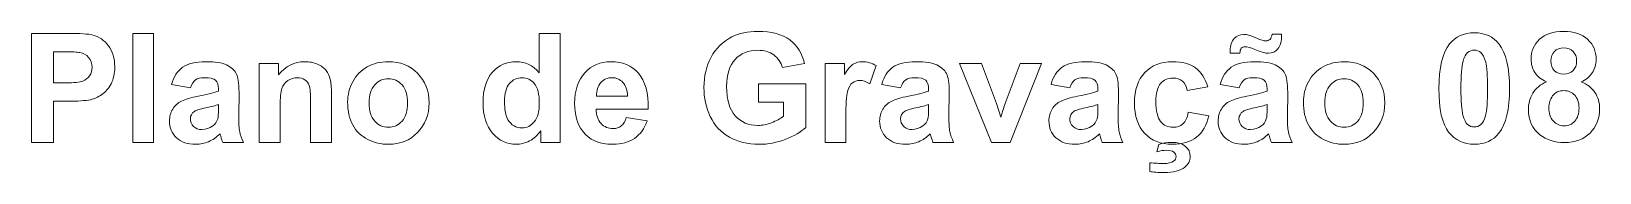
# Model space of a CAD drawing. Header units: millimetres. Extents: x -118 to 121, y -11 to 11.
import ezdxf

# ---------------------------------------------------------------- set-up
doc = ezdxf.new("R2010")
doc.units = ezdxf.units.MM
doc.header["$MEASUREMENT"] = 0
doc.layers.add('Camada 1', color=7, linetype='Continuous')

msp = doc.modelspace()

# ---------------------------------------------------------------- linework, layer by layer
at = {"layer": 'Camada 1', "color": 240, "lineweight": 9}
for points, knots in [([(-117.5297, -6.1322), (-117.5297, -6.1322), (-117.5297, 10.4363), (-117.5297, 10.4363), (-117.5297, 10.4363), (-112.165, 10.4363), (-112.165, 10.4363), (-110.1325, 10.4363), (-108.8096, 10.3553), (-108.1925, 10.1894), (-107.2438, 9.9387), (-106.4493, 9.3988), (-105.8091, 8.5657), (-105.1689, 7.7327), (-104.8488, 6.6567), (-104.8488, 5.3377), (-104.8488, 4.3195), (-105.0339, 3.4672), (-105.4003, 2.773), (-105.7705, 2.0787), (-106.2372, 1.535), (-106.8041, 1.1377), (-107.3711, 0.7443), (-107.9496, 0.4821), (-108.5358, 0.3548), (-109.3341, 0.1967), (-110.4873, 0.1157), (-111.9991, 0.1157), (-111.9991, 0.1157), (-114.1743, 0.1157), (-114.1743, 0.1157), (-114.1743, 0.1157), (-114.1743, -6.1322), (-114.1743, -6.1322), (-114.1743, -6.1322), (-117.5297, -6.1322), (-117.5297, -6.1322)], [0, 0, 0, 0, 0.08333333, 0.08333333, 0.08333333, 0.16666667, 0.16666667, 0.16666667, 0.25, 0.25, 0.25, 0.33333333, 0.33333333, 0.33333333, 0.41666667, 0.41666667, 0.41666667, 0.5, 0.5, 0.5, 0.58333333, 0.58333333, 0.58333333, 0.66666667, 0.66666667, 0.66666667, 0.75, 0.75, 0.75, 0.83333333, 0.83333333, 0.83333333, 0.91666667, 0.91666667, 0.91666667, 1, 1, 1, 1]), ([(-102.1182, -6.1322), (-102.1182, -6.1322), (-102.1182, 10.4363), (-102.1182, 10.4363), (-102.1182, 10.4363), (-98.948, 10.4363), (-98.948, 10.4363), (-98.948, 10.4363), (-98.948, -6.1322), (-98.948, -6.1322), (-98.948, -6.1322), (-102.1182, -6.1322), (-102.1182, -6.1322)], [0, 0, 0, 0, 0.25, 0.25, 0.25, 0.5, 0.5, 0.5, 0.75, 0.75, 0.75, 1, 1, 1, 1]), ([(-37.1055, -6.1322), (-37.1055, -6.1322), (-40.0443, -6.1322), (-40.0443, -6.1322), (-40.0443, -6.1322), (-40.0443, -4.3697), (-40.0443, -4.3697), (-40.5341, -5.0562), (-41.1165, -5.5691), (-41.7837, -5.9162), (-42.4509, -6.2595), (-43.1259, -6.433), (-43.8046, -6.433), (-45.1892, -6.433), (-46.3732, -5.8777), (-47.3605, -4.7631), (-48.344, -3.6485), (-48.8376, -2.0981), (-48.8376, -0.1042), (-48.8376, 1.9322), (-48.3594, 3.4826), (-47.3991, 4.5432), (-46.4388, 5.6038), (-45.2278, 6.1322), (-43.7622, 6.1322), (-42.4201, 6.1322), (-41.2553, 5.5729), (-40.2757, 4.4583), (-40.2757, 4.4583), (-40.2757, 10.4363), (-40.2757, 10.4363), (-40.2757, 10.4363), (-37.1055, 10.4363), (-37.1055, 10.4363), (-37.1055, 10.4363), (-37.1055, -6.1322), (-37.1055, -6.1322)], [0, 0, 0, 0, 0.08333333, 0.08333333, 0.08333333, 0.16666667, 0.16666667, 0.16666667, 0.25, 0.25, 0.25, 0.33333333, 0.33333333, 0.33333333, 0.41666667, 0.41666667, 0.41666667, 0.5, 0.5, 0.5, 0.58333333, 0.58333333, 0.58333333, 0.66666667, 0.66666667, 0.66666667, 0.75, 0.75, 0.75, 0.83333333, 0.83333333, 0.83333333, 0.91666667, 0.91666667, 0.91666667, 1, 1, 1, 1]), ([(-6.9575, -0.0463), (-6.9575, -0.0463), (-6.9575, 2.7537), (-6.9575, 2.7537), (-6.9575, 2.7537), (0.2391, 2.7537), (0.2391, 2.7537), (0.2391, 2.7537), (0.2391, -3.8567), (0.2391, -3.8567), (-0.459, -4.5394), (-1.4733, -5.1372), (-2.8039, -5.6578), (-4.1306, -6.1746), (-5.4766, -6.433), (-6.8418, -6.433), (-8.5735, -6.433), (-10.0815, -6.0705), (-11.3696, -5.3416), (-12.6539, -4.6127), (-13.6219, -3.5675), (-14.2699, -2.2138), (-14.9178, -0.8601), (-15.2418, 0.6171), (-15.2418, 2.2099), (-15.2418, 3.9377), (-14.8792, 5.4727), (-14.158, 6.8187), (-13.433, 8.1608), (-12.3762, 9.1944), (-10.984, 9.9117), (-9.9195, 10.4633), (-8.6005, 10.7371), (-7.0192, 10.7371), (-4.9636, 10.7371), (-3.3554, 10.3051), (-2.1984, 9.4412), (-1.0452, 8.5735), (-0.3008, 7.3817), (0.0308, 5.8545), (0.0308, 5.8545), (-3.3014, 5.2297), (-3.3014, 5.2297), (-3.5328, 6.0435), (-3.9724, 6.6875), (-4.6165, 7.1619), (-5.2567, 7.6324), (-6.0589, 7.8677), (-7.0231, 7.8677), (-8.4809, 7.8677), (-9.6418, 7.4049), (-10.5019, 6.4754), (-11.3619, 5.5459), (-11.7939, 4.1691), (-11.7939, 2.3449), (-11.7939, 0.3741), (-11.3581, -1.103), (-10.4864, -2.0865), (-9.611, -3.07), (-8.4694, -3.5636), (-7.054, -3.5636), (-6.3559, -3.5636), (-5.654, -3.4248), (-4.952, -3.151), (-4.2463, -2.8771), (-3.6446, -2.5416), (-3.1394, -2.1482), (-3.1394, -2.1482), (-3.1394, -0.0463), (-3.1394, -0.0463), (-3.1394, -0.0463), (-6.9575, -0.0463), (-6.9575, -0.0463)], [0, 0, 0, 0, 0.04166667, 0.04166667, 0.04166667, 0.08333333, 0.08333333, 0.08333333, 0.125, 0.125, 0.125, 0.16666667, 0.16666667, 0.16666667, 0.20833333, 0.20833333, 0.20833333, 0.25, 0.25, 0.25, 0.29166667, 0.29166667, 0.29166667, 0.33333333, 0.33333333, 0.33333333, 0.375, 0.375, 0.375, 0.41666667, 0.41666667, 0.41666667, 0.45833333, 0.45833333, 0.45833333, 0.5, 0.5, 0.5, 0.54166667, 0.54166667, 0.54166667, 0.58333333, 0.58333333, 0.58333333, 0.625, 0.625, 0.625, 0.66666667, 0.66666667, 0.66666667, 0.70833333, 0.70833333, 0.70833333, 0.75, 0.75, 0.75, 0.79166667, 0.79166667, 0.79166667, 0.83333333, 0.83333333, 0.83333333, 0.875, 0.875, 0.875, 0.91666667, 0.91666667, 0.91666667, 0.95833333, 0.95833333, 0.95833333, 1, 1, 1, 1]), ([(66.2739, 7.4049), (66.2739, 7.4049), (64.8161, 7.4049), (64.8161, 7.4049), (64.8084, 7.5784), (64.8045, 7.7134), (64.8045, 7.8098), (64.8045, 8.6005), (64.9973, 9.2098), (65.383, 9.6341), (65.7648, 10.0622), (66.2623, 10.2743), (66.864, 10.2743), (67.1301, 10.2743), (67.3731, 10.2473), (67.6006, 10.1894), (67.8282, 10.1316), (68.2408, 9.9696), (68.8386, 9.7035), (69.4403, 9.4374), (69.9069, 9.3024), (70.2502, 9.3024), (70.4893, 9.3024), (70.6899, 9.3795), (70.8518, 9.5299), (71.0177, 9.6842), (71.1179, 9.9387), (71.1642, 10.2974), (71.1642, 10.2974), (72.6221, 10.2974), (72.6221, 10.2974), (72.6144, 9.2677), (72.4254, 8.5349), (72.0551, 8.0914), (71.681, 7.6478), (71.2028, 7.428), (70.6166, 7.428), (70.3582, 7.428), (70.1075, 7.455), (69.8607, 7.509), (69.6871, 7.5553), (69.2552, 7.7173), (68.5648, 7.9911), (67.8706, 8.2649), (67.3692, 8.3999), (67.053, 8.3999), (66.81, 8.3999), (66.6249, 8.3266), (66.4899, 8.1762), (66.351, 8.0297), (66.2816, 7.7713), (66.2739, 7.4049)], [0, 0, 0, 0, 0.05882353, 0.05882353, 0.05882353, 0.11764706, 0.11764706, 0.11764706, 0.17647059, 0.17647059, 0.17647059, 0.23529412, 0.23529412, 0.23529412, 0.29411765, 0.29411765, 0.29411765, 0.35294118, 0.35294118, 0.35294118, 0.41176471, 0.41176471, 0.41176471, 0.47058824, 0.47058824, 0.47058824, 0.52941176, 0.52941176, 0.52941176, 0.58823529, 0.58823529, 0.58823529, 0.64705882, 0.64705882, 0.64705882, 0.70588235, 0.70588235, 0.70588235, 0.76470588, 0.76470588, 0.76470588, 0.82352941, 0.82352941, 0.82352941, 0.88235294, 0.88235294, 0.88235294, 0.94117647, 0.94117647, 0.94117647, 1, 1, 1, 1]), ([(101.9177, 10.5288), (103.5221, 10.5288), (104.7755, 9.9542), (105.6819, 8.8049), (106.7579, 7.4473), (107.2978, 5.1911), (107.2978, 2.044), (107.2978, -1.0992), (106.754, -3.3592), (105.6703, -4.7322), (104.7717, -5.8661), (103.5221, -6.433), (101.9177, -6.433), (100.3056, -6.433), (99.0059, -5.8121), (98.0186, -4.5702), (97.0313, -3.3284), (96.5376, -1.1108), (96.5376, 2.0749), (96.5376, 5.2027), (97.0814, 7.455), (98.1651, 8.828), (99.0637, 9.9619), (100.3133, 10.5288), (101.9177, 10.5288)], [0, 0, 0, 0, 0.125, 0.125, 0.125, 0.25, 0.25, 0.25, 0.375, 0.375, 0.375, 0.5, 0.5, 0.5, 0.625, 0.625, 0.625, 0.75, 0.75, 0.75, 0.875, 0.875, 0.875, 1, 1, 1, 1]), ([(112.8999, 3.0686), (112.0852, 3.4144), (111.4896, 3.8871), (111.1207, 4.4942), (110.748, 5.0975), (110.5635, 5.7623), (110.5635, 6.4809), (110.5635, 7.7144), (110.9939, 8.7327), (111.8508, 9.5359), (112.7077, 10.339), (113.9297, 10.7425), (115.5091, 10.7425), (117.0769, 10.7425), (118.2912, 10.339), (119.1558, 9.5359), (120.0204, 8.7327), (120.4546, 7.7144), (120.4546, 6.4809), (120.4546, 5.7162), (120.2548, 5.0361), (119.8552, 4.4366), (119.4594, 3.841), (118.8983, 3.3837), (118.1759, 3.0686), (119.0943, 2.6997), (119.7898, 2.1617), (120.2702, 1.4547), (120.7467, 0.7438), (120.9849, -0.0709), (120.9849, -0.997), (120.9849, -2.5264), (120.5007, -3.7676), (119.5285, -4.7244), (118.5602, -5.6812), (117.269, -6.1577), (115.6551, -6.1577), (114.1564, -6.1577), (112.9114, -5.7619), (111.9123, -4.9703), (110.7364, -4.0404), (110.1485, -2.7569), (110.1485, -1.1315), (110.1485, -0.2361), (110.3714, 0.5862), (110.8133, 1.3355), (111.2552, 2.0849), (111.9507, 2.6613), (112.8999, 3.0686)], [0, 0, 0, 0, 0.0625, 0.0625, 0.0625, 0.125, 0.125, 0.125, 0.1875, 0.1875, 0.1875, 0.25, 0.25, 0.25, 0.3125, 0.3125, 0.3125, 0.375, 0.375, 0.375, 0.4375, 0.4375, 0.4375, 0.5, 0.5, 0.5, 0.5625, 0.5625, 0.5625, 0.625, 0.625, 0.625, 0.6875, 0.6875, 0.6875, 0.75, 0.75, 0.75, 0.8125, 0.8125, 0.8125, 0.875, 0.875, 0.875, 0.9375, 0.9375, 0.9375, 1, 1, 1, 1]), ([(-114.1743, 7.6363), (-114.1743, 7.6363), (-114.1743, 2.9157), (-114.1743, 2.9157), (-114.1743, 2.9157), (-112.3501, 2.9157), (-112.3501, 2.9157), (-111.0349, 2.9157), (-110.1595, 3.0044), (-109.716, 3.1779), (-109.2724, 3.3515), (-108.9253, 3.6214), (-108.6746, 3.9955), (-108.424, 4.3658), (-108.2967, 4.7939), (-108.2967, 5.2875), (-108.2967, 5.893), (-108.4741, 6.3906), (-108.825, 6.7839), (-109.1799, 7.1773), (-109.6234, 7.4242), (-110.1672, 7.5244), (-110.5644, 7.5977), (-111.3628, 7.6363), (-112.5661, 7.6363), (-112.5661, 7.6363), (-114.1743, 7.6363), (-114.1743, 7.6363)], [0, 0, 0, 0, 0.11111111, 0.11111111, 0.11111111, 0.22222222, 0.22222222, 0.22222222, 0.33333333, 0.33333333, 0.33333333, 0.44444444, 0.44444444, 0.44444444, 0.55555556, 0.55555556, 0.55555556, 0.66666667, 0.66666667, 0.66666667, 0.77777778, 0.77777778, 0.77777778, 0.88888889, 0.88888889, 0.88888889, 1, 1, 1, 1]), ([(101.9177, 7.8908), (101.5398, 7.8908), (101.2004, 7.7674), (100.9073, 7.5206), (100.6103, 7.2776), (100.3789, 6.8379), (100.2169, 6.2016), (100.0009, 5.3801), (99.8929, 3.9917), (99.8929, 2.044), (99.8929, 0.0925), (99.9894, -1.2457), (100.1822, -1.9747), (100.375, -2.7036), (100.618, -3.1895), (100.9111, -3.4325), (101.2042, -3.6755), (101.5398, -3.795), (101.9177, -3.795), (102.2957, -3.795), (102.6351, -3.6716), (102.932, -3.4248), (103.2251, -3.1818), (103.4565, -2.7421), (103.6185, -2.1058), (103.8345, -1.292), (103.9425, 0.0925), (103.9425, 2.044), (103.9425, 3.9917), (103.8461, 5.33), (103.6532, 6.0589), (103.4604, 6.7878), (103.2174, 7.2776), (102.9243, 7.5206), (102.6312, 7.7674), (102.2957, 7.8908), (101.9177, 7.8908)], [0, 0, 0, 0, 0.08333333, 0.08333333, 0.08333333, 0.16666667, 0.16666667, 0.16666667, 0.25, 0.25, 0.25, 0.33333333, 0.33333333, 0.33333333, 0.41666667, 0.41666667, 0.41666667, 0.5, 0.5, 0.5, 0.58333333, 0.58333333, 0.58333333, 0.66666667, 0.66666667, 0.66666667, 0.75, 0.75, 0.75, 0.83333333, 0.83333333, 0.83333333, 0.91666667, 0.91666667, 0.91666667, 1, 1, 1, 1]), ([(113.5608, 6.2503), (113.5608, 5.6201), (113.7376, 5.1244), (114.0911, 4.7709), (114.4485, 4.4174), (114.9211, 4.2406), (115.5091, 4.2406), (116.1085, 4.2406), (116.585, 4.4212), (116.9424, 4.7786), (117.2998, 5.136), (117.4804, 5.6317), (117.4804, 6.2619), (117.4804, 6.8575), (117.3036, 7.334), (116.9501, 7.6914), (116.5927, 8.0487), (116.1239, 8.2293), (115.5437, 8.2293), (114.9365, 8.2293), (114.4562, 8.0487), (114.0988, 7.6875), (113.7414, 7.3263), (113.5608, 6.846), (113.5608, 6.2503)], [0, 0, 0, 0, 0.125, 0.125, 0.125, 0.25, 0.25, 0.25, 0.375, 0.375, 0.375, 0.5, 0.5, 0.5, 0.625, 0.625, 0.625, 0.75, 0.75, 0.75, 0.875, 0.875, 0.875, 1, 1, 1, 1]), ([(-93.3288, 2.1752), (-93.3288, 2.1752), (-96.1982, 2.6843), (-96.1982, 2.6843), (-95.8742, 3.8567), (-95.315, 4.7245), (-94.5244, 5.2875), (-93.7337, 5.8506), (-92.5574, 6.1322), (-90.9993, 6.1322), (-89.5839, 6.1322), (-88.5272, 5.9663), (-87.833, 5.6308), (-87.1426, 5.2953), (-86.6528, 4.871), (-86.3713, 4.3542), (-86.0897, 3.8374), (-85.947, 2.8925), (-85.947, 1.5118), (-85.947, 1.5118), (-85.9933, -2.1906), (-85.9933, -2.1906), (-85.9933, -3.2435), (-85.9432, -4.0226), (-85.8429, -4.5239), (-85.7426, -5.0253), (-85.5536, -5.5614), (-85.276, -6.1322), (-85.276, -6.1322), (-88.423, -6.1322), (-88.423, -6.1322), (-88.504, -5.9239), (-88.6082, -5.6154), (-88.7277, -5.2066), (-88.7779, -5.0176), (-88.8164, -4.8942), (-88.8396, -4.8363), (-89.3795, -5.3686), (-89.958, -5.7658), (-90.5751, -6.0319), (-91.1922, -6.298), (-91.8478, -6.433), (-92.5459, -6.433), (-93.7762, -6.433), (-94.7481, -6.0975), (-95.4577, -5.4264), (-96.1673, -4.7592), (-96.5221, -3.9107), (-96.5221, -2.8848), (-96.5221, -2.2099), (-96.3602, -1.6044), (-96.0362, -1.0722), (-95.7122, -0.5438), (-95.261, -0.135), (-94.6748, 0.1465), (-94.0924, 0.4281), (-93.2517, 0.6749), (-92.1525, 0.887), (-90.6715, 1.1647), (-89.6418, 1.427), (-89.071, 1.6661), (-89.071, 1.6661), (-89.071, 1.9862), (-89.071, 1.9862), (-89.071, 2.6033), (-89.2214, 3.0429), (-89.5222, 3.309), (-89.8269, 3.5713), (-90.3977, 3.7024), (-91.2346, 3.7024), (-91.8015, 3.7024), (-92.2412, 3.5906), (-92.5574, 3.363), (-92.8776, 3.1393), (-93.1321, 2.7421), (-93.3288, 2.1752)], [0, 0, 0, 0, 0.04, 0.04, 0.04, 0.08, 0.08, 0.08, 0.12, 0.12, 0.12, 0.16, 0.16, 0.16, 0.2, 0.2, 0.2, 0.24, 0.24, 0.24, 0.28, 0.28, 0.28, 0.32, 0.32, 0.32, 0.36, 0.36, 0.36, 0.4, 0.4, 0.4, 0.44, 0.44, 0.44, 0.48, 0.48, 0.48, 0.52, 0.52, 0.52, 0.56, 0.56, 0.56, 0.6, 0.6, 0.6, 0.64, 0.64, 0.64, 0.68, 0.68, 0.68, 0.72, 0.72, 0.72, 0.76, 0.76, 0.76, 0.8, 0.8, 0.8, 0.84, 0.84, 0.84, 0.88, 0.88, 0.88, 0.92, 0.92, 0.92, 0.96, 0.96, 0.96, 1, 1, 1, 1]), ([(-71.897, -6.1322), (-71.897, -6.1322), (-75.0672, -6.1322), (-75.0672, -6.1322), (-75.0672, -6.1322), (-75.0672, -0.0116), (-75.0672, -0.0116), (-75.0672, 1.2843), (-75.1366, 2.1212), (-75.2716, 2.4991), (-75.4104, 2.8809), (-75.6303, 3.1741), (-75.9388, 3.3862), (-76.2474, 3.5983), (-76.6176, 3.7024), (-77.0496, 3.7024), (-77.6049, 3.7024), (-78.1024, 3.552), (-78.5421, 3.2512), (-78.9856, 2.9504), (-79.2864, 2.5493), (-79.4484, 2.0556), (-79.6143, 1.5581), (-79.6953, 0.6402), (-79.6953, -0.7019), (-79.6953, -0.7019), (-79.6953, -6.1322), (-79.6953, -6.1322), (-79.6953, -6.1322), (-82.8655, -6.1322), (-82.8655, -6.1322), (-82.8655, -6.1322), (-82.8655, 5.8776), (-82.8655, 5.8776), (-82.8655, 5.8776), (-79.9267, 5.8776), (-79.9267, 5.8776), (-79.9267, 5.8776), (-79.9267, 4.1151), (-79.9267, 4.1151), (-78.8738, 5.4611), (-77.5509, 6.1322), (-75.9504, 6.1322), (-75.2485, 6.1322), (-74.6044, 6.0049), (-74.022, 5.7542), (-73.4358, 5.4997), (-72.9961, 5.1795), (-72.6992, 4.79), (-72.3984, 4.3966), (-72.1901, 3.9531), (-72.0744, 3.4556), (-71.9548, 2.9581), (-71.897, 2.2484), (-71.897, 1.3228), (-71.897, 1.3228), (-71.897, -6.1322), (-71.897, -6.1322)], [0, 0, 0, 0, 0.05263158, 0.05263158, 0.05263158, 0.10526316, 0.10526316, 0.10526316, 0.15789474, 0.15789474, 0.15789474, 0.21052632, 0.21052632, 0.21052632, 0.26315789, 0.26315789, 0.26315789, 0.31578947, 0.31578947, 0.31578947, 0.36842105, 0.36842105, 0.36842105, 0.42105263, 0.42105263, 0.42105263, 0.47368421, 0.47368421, 0.47368421, 0.52631579, 0.52631579, 0.52631579, 0.57894737, 0.57894737, 0.57894737, 0.63157895, 0.63157895, 0.63157895, 0.68421053, 0.68421053, 0.68421053, 0.73684211, 0.73684211, 0.73684211, 0.78947368, 0.78947368, 0.78947368, 0.84210526, 0.84210526, 0.84210526, 0.89473684, 0.89473684, 0.89473684, 0.94736842, 0.94736842, 0.94736842, 1, 1, 1, 1]), ([(-69.4248, 0.0193), (-69.4248, 1.076), (-69.1664, 2.098), (-68.6457, 3.0854), (-68.1251, 4.0765), (-67.3884, 4.8286), (-66.4358, 5.3492), (-65.4832, 5.8699), (-64.4226, 6.1322), (-63.2463, 6.1322), (-61.4298, 6.1322), (-59.945, 5.5421), (-58.7841, 4.3619), (-57.6232, 3.1779), (-57.0447, 1.6892), (-57.0447, -0.1157), (-57.0447, -1.9361), (-57.6309, -3.4441), (-58.7995, -4.6397), (-59.972, -5.8352), (-61.4452, -6.433), (-63.2232, -6.433), (-64.3224, -6.433), (-65.3714, -6.1823), (-66.3703, -5.6848), (-67.3653, -5.1873), (-68.1251, -4.4584), (-68.6457, -3.4942), (-69.1664, -2.5339), (-69.4248, -1.3614), (-69.4248, 0.0193)], [0, 0, 0, 0, 0.1, 0.1, 0.1, 0.2, 0.2, 0.2, 0.3, 0.3, 0.3, 0.4, 0.4, 0.4, 0.5, 0.5, 0.5, 0.6, 0.6, 0.6, 0.7, 0.7, 0.7, 0.8, 0.8, 0.8, 0.9, 0.9, 0.9, 1, 1, 1, 1]), ([(-27.0433, -2.3372), (-27.0433, -2.3372), (-23.8731, -2.8694), (-23.8731, -2.8694), (-24.278, -4.0303), (-24.9221, -4.9135), (-25.7976, -5.5228), (-26.6769, -6.1283), (-27.7761, -6.433), (-29.0912, -6.433), (-31.1777, -6.433), (-32.7243, -5.7504), (-33.7231, -4.3851), (-34.5138, -3.2898), (-34.911, -1.9091), (-34.911, -0.2391), (-34.911, 1.7509), (-34.3904, 3.3129), (-33.3529, 4.4391), (-32.3154, 5.5691), (-31.0003, 6.1322), (-29.4113, 6.1322), (-27.6295, 6.1322), (-26.2218, 5.5421), (-25.1882, 4.3619), (-24.1585, 3.1818), (-23.6648, 1.373), (-23.7111, -1.0645), (-23.7111, -1.0645), (-31.6482, -1.0645), (-31.6482, -1.0645), (-31.6251, -2.0055), (-31.3705, -2.7383), (-30.8807, -3.2628), (-30.3948, -3.7873), (-29.7854, -4.0496), (-29.0604, -4.0496), (-28.5629, -4.0496), (-28.1463, -3.9146), (-27.8108, -3.6446), (-27.4714, -3.3746), (-27.2169, -2.9388), (-27.0433, -2.3372)], [0, 0, 0, 0, 0.07142857, 0.07142857, 0.07142857, 0.14285714, 0.14285714, 0.14285714, 0.21428571, 0.21428571, 0.21428571, 0.28571429, 0.28571429, 0.28571429, 0.35714286, 0.35714286, 0.35714286, 0.42857143, 0.42857143, 0.42857143, 0.5, 0.5, 0.5, 0.57142857, 0.57142857, 0.57142857, 0.64285714, 0.64285714, 0.64285714, 0.71428571, 0.71428571, 0.71428571, 0.78571429, 0.78571429, 0.78571429, 0.85714286, 0.85714286, 0.85714286, 0.92857143, 0.92857143, 0.92857143, 1, 1, 1, 1]), ([(6.3443, -6.1322), (6.3443, -6.1322), (3.1741, -6.1322), (3.1741, -6.1322), (3.1741, -6.1322), (3.1741, 5.8776), (3.1741, 5.8776), (3.1741, 5.8776), (6.1129, 5.8776), (6.1129, 5.8776), (6.1129, 5.8776), (6.1129, 4.1729), (6.1129, 4.1729), (6.6181, 4.979), (7.0732, 5.5074), (7.4782, 5.7581), (7.8831, 6.0087), (8.3421, 6.1322), (8.855, 6.1322), (9.5801, 6.1322), (10.2781, 5.9316), (10.9492, 5.5344), (10.9492, 5.5344), (9.9657, 2.7652), (9.9657, 2.7652), (9.4297, 3.1123), (8.9321, 3.2859), (8.4732, 3.2859), (8.0258, 3.2859), (7.6479, 3.1625), (7.3393, 2.9195), (7.0308, 2.6727), (6.7878, 2.233), (6.6104, 1.5928), (6.433, 0.9526), (6.3443, -0.3895), (6.3443, -2.4298), (6.3443, -2.4298), (6.3443, -6.1322), (6.3443, -6.1322)], [0, 0, 0, 0, 0.07692308, 0.07692308, 0.07692308, 0.15384615, 0.15384615, 0.15384615, 0.23076923, 0.23076923, 0.23076923, 0.30769231, 0.30769231, 0.30769231, 0.38461538, 0.38461538, 0.38461538, 0.46153846, 0.46153846, 0.46153846, 0.53846154, 0.53846154, 0.53846154, 0.61538462, 0.61538462, 0.61538462, 0.69230769, 0.69230769, 0.69230769, 0.76923077, 0.76923077, 0.76923077, 0.84615385, 0.84615385, 0.84615385, 0.92307692, 0.92307692, 0.92307692, 1, 1, 1, 1]), ([(14.6786, 2.1752), (14.6786, 2.1752), (11.8092, 2.6843), (11.8092, 2.6843), (12.1332, 3.8567), (12.6924, 4.7245), (13.483, 5.2875), (14.2737, 5.8506), (15.45, 6.1322), (17.0081, 6.1322), (18.4235, 6.1322), (19.4802, 5.9663), (20.1744, 5.6308), (20.8648, 5.2953), (21.3546, 4.871), (21.6361, 4.3542), (21.9177, 3.8374), (22.0604, 2.8925), (22.0604, 1.5118), (22.0604, 1.5118), (22.0141, -2.1906), (22.0141, -2.1906), (22.0141, -3.2435), (22.0642, -4.0226), (22.1645, -4.5239), (22.2648, -5.0253), (22.4538, -5.5614), (22.7314, -6.1322), (22.7314, -6.1322), (19.5844, -6.1322), (19.5844, -6.1322), (19.5034, -5.9239), (19.3992, -5.6154), (19.2797, -5.2066), (19.2295, -5.0176), (19.191, -4.8942), (19.1678, -4.8363), (18.6279, -5.3686), (18.0494, -5.7658), (17.4323, -6.0319), (16.8152, -6.298), (16.1596, -6.433), (15.4615, -6.433), (14.2312, -6.433), (13.2593, -6.0975), (12.5497, -5.4264), (11.8401, -4.7592), (11.4853, -3.9107), (11.4853, -2.8848), (11.4853, -2.2099), (11.6472, -1.6044), (11.9712, -1.0722), (12.2952, -0.5438), (12.7464, -0.135), (13.3326, 0.1465), (13.915, 0.4281), (14.7557, 0.6749), (15.8549, 0.887), (17.3359, 1.1647), (18.3656, 1.427), (18.9364, 1.6661), (18.9364, 1.6661), (18.9364, 1.9862), (18.9364, 1.9862), (18.9364, 2.6033), (18.786, 3.0429), (18.4852, 3.309), (18.1805, 3.5713), (17.6097, 3.7024), (16.7728, 3.7024), (16.2059, 3.7024), (15.7662, 3.5906), (15.45, 3.363), (15.1298, 3.1393), (14.8753, 2.7421), (14.6786, 2.1752)], [0, 0, 0, 0, 0.04, 0.04, 0.04, 0.08, 0.08, 0.08, 0.12, 0.12, 0.12, 0.16, 0.16, 0.16, 0.2, 0.2, 0.2, 0.24, 0.24, 0.24, 0.28, 0.28, 0.28, 0.32, 0.32, 0.32, 0.36, 0.36, 0.36, 0.4, 0.4, 0.4, 0.44, 0.44, 0.44, 0.48, 0.48, 0.48, 0.52, 0.52, 0.52, 0.56, 0.56, 0.56, 0.6, 0.6, 0.6, 0.64, 0.64, 0.64, 0.68, 0.68, 0.68, 0.72, 0.72, 0.72, 0.76, 0.76, 0.76, 0.8, 0.8, 0.8, 0.84, 0.84, 0.84, 0.88, 0.88, 0.88, 0.92, 0.92, 0.92, 0.96, 0.96, 0.96, 1, 1, 1, 1]), ([(28.4896, -6.1322), (28.4896, -6.1322), (23.6494, 5.8776), (23.6494, 5.8776), (23.6494, 5.8776), (26.9816, 5.8776), (26.9816, 5.8776), (26.9816, 5.8776), (29.2416, -0.2507), (29.2416, -0.2507), (29.2416, -0.2507), (29.8973, -2.2986), (29.8973, -2.2986), (30.0708, -1.778), (30.1826, -1.4347), (30.2251, -1.2689), (30.3331, -0.9295), (30.4449, -0.5901), (30.5683, -0.2507), (30.5683, -0.2507), (32.8592, 5.8776), (32.8592, 5.8776), (32.8592, 5.8776), (36.122, 5.8776), (36.122, 5.8776), (36.122, 5.8776), (31.3512, -6.1322), (31.3512, -6.1322), (31.3512, -6.1322), (28.4896, -6.1322), (28.4896, -6.1322)], [0, 0, 0, 0, 0.1, 0.1, 0.1, 0.2, 0.2, 0.2, 0.3, 0.3, 0.3, 0.4, 0.4, 0.4, 0.5, 0.5, 0.5, 0.6, 0.6, 0.6, 0.7, 0.7, 0.7, 0.8, 0.8, 0.8, 0.9, 0.9, 0.9, 1, 1, 1, 1]), ([(40.4184, 2.1752), (40.4184, 2.1752), (37.549, 2.6843), (37.549, 2.6843), (37.873, 3.8567), (38.4322, 4.7245), (39.2228, 5.2875), (40.0135, 5.8506), (41.1898, 6.1322), (42.7479, 6.1322), (44.1633, 6.1322), (45.22, 5.9663), (45.9142, 5.6308), (46.6046, 5.2953), (47.0944, 4.871), (47.3759, 4.3542), (47.6575, 3.8374), (47.8002, 2.8925), (47.8002, 1.5118), (47.8002, 1.5118), (47.7539, -2.1906), (47.7539, -2.1906), (47.7539, -3.2435), (47.804, -4.0226), (47.9043, -4.5239), (48.0046, -5.0253), (48.1936, -5.5614), (48.4712, -6.1322), (48.4712, -6.1322), (45.3242, -6.1322), (45.3242, -6.1322), (45.2432, -5.9239), (45.139, -5.6154), (45.0195, -5.2066), (44.9693, -5.0176), (44.9308, -4.8942), (44.9076, -4.8363), (44.3677, -5.3686), (43.7892, -5.7658), (43.1721, -6.0319), (42.555, -6.298), (41.8994, -6.433), (41.2013, -6.433), (39.971, -6.433), (38.9991, -6.0975), (38.2895, -5.4264), (37.5799, -4.7592), (37.2251, -3.9107), (37.2251, -2.8848), (37.2251, -2.2099), (37.387, -1.6044), (37.711, -1.0722), (38.035, -0.5438), (38.4862, -0.135), (39.0724, 0.1465), (39.6548, 0.4281), (40.4955, 0.6749), (41.5947, 0.887), (43.0757, 1.1647), (44.1054, 1.427), (44.6762, 1.6661), (44.6762, 1.6661), (44.6762, 1.9862), (44.6762, 1.9862), (44.6762, 2.6033), (44.5258, 3.0429), (44.225, 3.309), (43.9203, 3.5713), (43.3495, 3.7024), (42.5126, 3.7024), (41.9457, 3.7024), (41.506, 3.5906), (41.1898, 3.363), (40.8696, 3.1393), (40.6151, 2.7421), (40.4184, 2.1752)], [0, 0, 0, 0, 0.04, 0.04, 0.04, 0.08, 0.08, 0.08, 0.12, 0.12, 0.12, 0.16, 0.16, 0.16, 0.2, 0.2, 0.2, 0.24, 0.24, 0.24, 0.28, 0.28, 0.28, 0.32, 0.32, 0.32, 0.36, 0.36, 0.36, 0.4, 0.4, 0.4, 0.44, 0.44, 0.44, 0.48, 0.48, 0.48, 0.52, 0.52, 0.52, 0.56, 0.56, 0.56, 0.6, 0.6, 0.6, 0.64, 0.64, 0.64, 0.68, 0.68, 0.68, 0.72, 0.72, 0.72, 0.76, 0.76, 0.76, 0.8, 0.8, 0.8, 0.84, 0.84, 0.84, 0.88, 0.88, 0.88, 0.92, 0.92, 0.92, 0.96, 0.96, 0.96, 1, 1, 1, 1]), ([(61.3874, 2.314), (61.3874, 2.314), (58.2635, 1.7586), (58.2635, 1.7586), (58.1593, 2.3796), (57.9202, 2.8462), (57.5461, 3.1625), (57.172, 3.4749), (56.6899, 3.633), (56.096, 3.633), (55.3054, 3.633), (54.6729, 3.3592), (54.2024, 2.8115), (53.7318, 2.2639), (53.4966, 1.3498), (53.4966, 0.0655), (53.4966, -1.3614), (53.7357, -2.368), (54.2139, -2.9581), (54.6922, -3.5482), (55.3324, -3.8413), (56.1346, -3.8413), (56.7362, -3.8413), (57.2299, -3.6678), (57.6117, -3.3245), (57.9974, -2.9813), (58.2673, -2.3912), (58.4255, -1.5504), (58.4255, -1.5504), (61.5494, -2.0826), (61.5494, -2.0826), (61.2254, -3.5173), (60.6045, -4.6011), (59.6866, -5.3339), (58.7687, -6.0666), (57.5384, -6.433), (55.9919, -6.433), (54.2409, -6.433), (52.8409, -5.8777), (51.7996, -4.7708), (50.7544, -3.66), (50.2338, -2.1251), (50.2338, -0.162), (50.2338, 1.8242), (50.7583, 3.3669), (51.8035, 4.4738), (52.8486, 5.5806), (54.2641, 6.1322), (56.0497, 6.1322), (57.5076, 6.1322), (58.6684, 5.8159), (59.5323, 5.1873), (60.3924, 4.5586), (61.0095, 3.6022), (61.3874, 2.314)], [0, 0, 0, 0, 0.05555556, 0.05555556, 0.05555556, 0.11111111, 0.11111111, 0.11111111, 0.16666667, 0.16666667, 0.16666667, 0.22222222, 0.22222222, 0.22222222, 0.27777778, 0.27777778, 0.27777778, 0.33333333, 0.33333333, 0.33333333, 0.38888889, 0.38888889, 0.38888889, 0.44444444, 0.44444444, 0.44444444, 0.5, 0.5, 0.5, 0.55555556, 0.55555556, 0.55555556, 0.61111111, 0.61111111, 0.61111111, 0.66666667, 0.66666667, 0.66666667, 0.72222222, 0.72222222, 0.72222222, 0.77777778, 0.77777778, 0.77777778, 0.83333333, 0.83333333, 0.83333333, 0.88888889, 0.88888889, 0.88888889, 0.94444444, 0.94444444, 0.94444444, 1, 1, 1, 1]), ([(66.1582, 2.1752), (66.1582, 2.1752), (63.2888, 2.6843), (63.2888, 2.6843), (63.6128, 3.8567), (64.172, 4.7245), (64.9626, 5.2875), (65.7533, 5.8506), (66.9296, 6.1322), (68.4877, 6.1322), (69.9031, 6.1322), (70.9598, 5.9663), (71.654, 5.6308), (72.3444, 5.2953), (72.8342, 4.871), (73.1157, 4.3542), (73.3973, 3.8374), (73.54, 2.8925), (73.54, 1.5118), (73.54, 1.5118), (73.4937, -2.1906), (73.4937, -2.1906), (73.4937, -3.2435), (73.5438, -4.0226), (73.6441, -4.5239), (73.7444, -5.0253), (73.9334, -5.5614), (74.211, -6.1322), (74.211, -6.1322), (71.064, -6.1322), (71.064, -6.1322), (70.983, -5.9239), (70.8788, -5.6154), (70.7593, -5.2066), (70.7091, -5.0176), (70.6706, -4.8942), (70.6474, -4.8363), (70.1075, -5.3686), (69.529, -5.7658), (68.9119, -6.0319), (68.2948, -6.298), (67.6392, -6.433), (66.9411, -6.433), (65.7108, -6.433), (64.7389, -6.0975), (64.0293, -5.4264), (63.3197, -4.7592), (62.9649, -3.9107), (62.9649, -2.8848), (62.9649, -2.2099), (63.1268, -1.6044), (63.4508, -1.0722), (63.7748, -0.5438), (64.226, -0.135), (64.8122, 0.1465), (65.3946, 0.4281), (66.2353, 0.6749), (67.3345, 0.887), (68.8155, 1.1647), (69.8452, 1.427), (70.416, 1.6661), (70.416, 1.6661), (70.416, 1.9862), (70.416, 1.9862), (70.416, 2.6033), (70.2656, 3.0429), (69.9648, 3.309), (69.6601, 3.5713), (69.0893, 3.7024), (68.2524, 3.7024), (67.6855, 3.7024), (67.2458, 3.5906), (66.9296, 3.363), (66.6094, 3.1393), (66.3549, 2.7421), (66.1582, 2.1752)], [0, 0, 0, 0, 0.04, 0.04, 0.04, 0.08, 0.08, 0.08, 0.12, 0.12, 0.12, 0.16, 0.16, 0.16, 0.2, 0.2, 0.2, 0.24, 0.24, 0.24, 0.28, 0.28, 0.28, 0.32, 0.32, 0.32, 0.36, 0.36, 0.36, 0.4, 0.4, 0.4, 0.44, 0.44, 0.44, 0.48, 0.48, 0.48, 0.52, 0.52, 0.52, 0.56, 0.56, 0.56, 0.6, 0.6, 0.6, 0.64, 0.64, 0.64, 0.68, 0.68, 0.68, 0.72, 0.72, 0.72, 0.76, 0.76, 0.76, 0.8, 0.8, 0.8, 0.84, 0.84, 0.84, 0.88, 0.88, 0.88, 0.92, 0.92, 0.92, 0.96, 0.96, 0.96, 1, 1, 1, 1]), ([(75.9273, 0.0193), (75.9273, 1.076), (76.1857, 2.098), (76.7064, 3.0854), (77.227, 4.0765), (77.9637, 4.8286), (78.9163, 5.3492), (79.8689, 5.8699), (80.9295, 6.1322), (82.1058, 6.1322), (83.9223, 6.1322), (85.4071, 5.5421), (86.568, 4.3619), (87.7289, 3.1779), (88.3074, 1.6892), (88.3074, -0.1157), (88.3074, -1.9361), (87.7212, -3.4441), (86.5526, -4.6397), (85.3801, -5.8352), (83.9069, -6.433), (82.1289, -6.433), (81.0297, -6.433), (79.9807, -6.1823), (78.9818, -5.6848), (77.9868, -5.1873), (77.227, -4.4584), (76.7064, -3.4942), (76.1857, -2.5339), (75.9273, -1.3614), (75.9273, 0.0193)], [0, 0, 0, 0, 0.1, 0.1, 0.1, 0.2, 0.2, 0.2, 0.3, 0.3, 0.3, 0.4, 0.4, 0.4, 0.5, 0.5, 0.5, 0.6, 0.6, 0.6, 0.7, 0.7, 0.7, 0.8, 0.8, 0.8, 0.9, 0.9, 0.9, 1, 1, 1, 1]), ([(-66.162, -0.1504), (-66.162, -1.3422), (-65.8805, -2.2562), (-65.3174, -2.8887), (-64.7504, -3.5251), (-64.0562, -3.8413), (-63.227, -3.8413), (-62.4017, -3.8413), (-61.7075, -3.5251), (-61.1483, -2.8887), (-60.5891, -2.2562), (-60.3075, -1.3344), (-60.3075, -0.1273), (-60.3075, 1.049), (-60.5891, 1.9553), (-61.1483, 2.5878), (-61.7075, 3.2242), (-62.4017, 3.5404), (-63.227, 3.5404), (-64.0562, 3.5404), (-64.7504, 3.2242), (-65.3174, 2.5878), (-65.8805, 1.9553), (-66.162, 1.0413), (-66.162, -0.1504)], [0, 0, 0, 0, 0.125, 0.125, 0.125, 0.25, 0.25, 0.25, 0.375, 0.375, 0.375, 0.5, 0.5, 0.5, 0.625, 0.625, 0.625, 0.75, 0.75, 0.75, 0.875, 0.875, 0.875, 1, 1, 1, 1]), ([(-45.5749, 0.1041), (-45.5749, -1.1802), (-45.3975, -2.1096), (-45.0465, -2.6843), (-44.5336, -3.5173), (-43.8201, -3.9339), (-42.9022, -3.9339), (-42.1732, -3.9339), (-41.5523, -3.6215), (-41.0432, -2.9967), (-40.5303, -2.3719), (-40.2757, -1.4424), (-40.2757, -0.2006), (-40.2757, 1.184), (-40.5226, 2.179), (-41.0201, 2.7884), (-41.5176, 3.3977), (-42.1501, 3.7024), (-42.9253, 3.7024), (-43.6774, 3.7024), (-44.306, 3.4016), (-44.8151, 2.8), (-45.3203, 2.1983), (-45.5749, 1.2997), (-45.5749, 0.1041)], [0, 0, 0, 0, 0.125, 0.125, 0.125, 0.25, 0.25, 0.25, 0.375, 0.375, 0.375, 0.5, 0.5, 0.5, 0.625, 0.625, 0.625, 0.75, 0.75, 0.75, 0.875, 0.875, 0.875, 1, 1, 1, 1]), ([(-26.8582, 0.8793), (-26.8813, 1.8011), (-27.1166, 2.503), (-27.5678, 2.9812), (-28.0191, 3.4633), (-28.5667, 3.7024), (-29.2146, 3.7024), (-29.905, 3.7024), (-30.4758, 3.4479), (-30.927, 2.9427), (-31.3783, 2.4374), (-31.5981, 1.7471), (-31.5904, 0.8793), (-31.5904, 0.8793), (-26.8582, 0.8793), (-26.8582, 0.8793)], [0, 0, 0, 0, 0.2, 0.2, 0.2, 0.4, 0.4, 0.4, 0.6, 0.6, 0.6, 0.8, 0.8, 0.8, 1, 1, 1, 1]), ([(79.1901, -0.1504), (79.1901, -1.3422), (79.4716, -2.2562), (80.0347, -2.8887), (80.6017, -3.5251), (81.2959, -3.8413), (82.1251, -3.8413), (82.9504, -3.8413), (83.6446, -3.5251), (84.2038, -2.8887), (84.763, -2.2562), (85.0446, -1.3344), (85.0446, -0.1273), (85.0446, 1.049), (84.763, 1.9553), (84.2038, 2.5878), (83.6446, 3.2242), (82.9504, 3.5404), (82.1251, 3.5404), (81.2959, 3.5404), (80.6017, 3.2242), (80.0347, 2.5878), (79.4716, 1.9553), (79.1901, 1.0413), (79.1901, -0.1504)], [0, 0, 0, 0, 0.125, 0.125, 0.125, 0.25, 0.25, 0.25, 0.375, 0.375, 0.375, 0.5, 0.5, 0.5, 0.625, 0.625, 0.625, 0.75, 0.75, 0.75, 0.875, 0.875, 0.875, 1, 1, 1, 1]), ([(113.2611, -0.8279), (113.2611, -1.7079), (113.484, -2.3919), (113.9297, -2.8838), (114.3755, -3.3756), (114.9288, -3.6215), (115.5936, -3.6215), (116.2469, -3.6215), (116.7848, -3.3833), (117.2114, -2.9106), (117.6379, -2.438), (117.8493, -1.754), (117.8493, -0.8625), (117.8493, -0.0824), (117.6341, 0.5439), (117.1999, 1.0166), (116.7656, 1.4892), (116.2161, 1.7275), (115.5513, 1.7275), (114.779, 1.7275), (114.2064, 1.4585), (113.826, 0.9205), (113.4494, 0.3825), (113.2611, -0.1977), (113.2611, -0.8279)], [0, 0, 0, 0, 0.125, 0.125, 0.125, 0.25, 0.25, 0.25, 0.375, 0.375, 0.375, 0.5, 0.5, 0.5, 0.625, 0.625, 0.625, 0.75, 0.75, 0.75, 0.875, 0.875, 0.875, 1, 1, 1, 1]), ([(-89.071, -0.3934), (-89.4759, -0.5284), (-90.12, -0.6904), (-91.0032, -0.8794), (-91.8825, -1.0683), (-92.461, -1.2535), (-92.731, -1.4309), (-93.1437, -1.7278), (-93.3519, -2.0981), (-93.3519, -2.5493), (-93.3519, -2.9967), (-93.1861, -3.3785), (-92.8544, -3.7025), (-92.5227, -4.0264), (-92.1024, -4.1884), (-91.5894, -4.1884), (-91.0186, -4.1884), (-90.471, -3.9994), (-89.9503, -3.6253), (-89.5685, -3.3361), (-89.3139, -2.989), (-89.1944, -2.5725), (-89.1134, -2.3025), (-89.071, -1.7857), (-89.071, -1.0259), (-89.071, -1.0259), (-89.071, -0.3934), (-89.071, -0.3934)], [0, 0, 0, 0, 0.11111111, 0.11111111, 0.11111111, 0.22222222, 0.22222222, 0.22222222, 0.33333333, 0.33333333, 0.33333333, 0.44444444, 0.44444444, 0.44444444, 0.55555556, 0.55555556, 0.55555556, 0.66666667, 0.66666667, 0.66666667, 0.77777778, 0.77777778, 0.77777778, 0.88888889, 0.88888889, 0.88888889, 1, 1, 1, 1]), ([(18.9364, -0.3934), (18.5315, -0.5284), (17.8874, -0.6904), (17.0042, -0.8794), (16.1249, -1.0683), (15.5464, -1.2535), (15.2764, -1.4309), (14.8637, -1.7278), (14.6555, -2.0981), (14.6555, -2.5493), (14.6555, -2.9967), (14.8213, -3.3785), (15.153, -3.7025), (15.4847, -4.0264), (15.905, -4.1884), (16.418, -4.1884), (16.9888, -4.1884), (17.5364, -3.9994), (18.0571, -3.6253), (18.4389, -3.3361), (18.6935, -2.989), (18.813, -2.5725), (18.894, -2.3025), (18.9364, -1.7857), (18.9364, -1.0259), (18.9364, -1.0259), (18.9364, -0.3934), (18.9364, -0.3934)], [0, 0, 0, 0, 0.11111111, 0.11111111, 0.11111111, 0.22222222, 0.22222222, 0.22222222, 0.33333333, 0.33333333, 0.33333333, 0.44444444, 0.44444444, 0.44444444, 0.55555556, 0.55555556, 0.55555556, 0.66666667, 0.66666667, 0.66666667, 0.77777778, 0.77777778, 0.77777778, 0.88888889, 0.88888889, 0.88888889, 1, 1, 1, 1]), ([(44.6762, -0.3934), (44.2713, -0.5284), (43.6272, -0.6904), (42.744, -0.8794), (41.8647, -1.0683), (41.2862, -1.2535), (41.0162, -1.4309), (40.6035, -1.7278), (40.3953, -2.0981), (40.3953, -2.5493), (40.3953, -2.9967), (40.5611, -3.3785), (40.8928, -3.7025), (41.2245, -4.0264), (41.6448, -4.1884), (42.1578, -4.1884), (42.7286, -4.1884), (43.2762, -3.9994), (43.7969, -3.6253), (44.1787, -3.3361), (44.4333, -2.989), (44.5528, -2.5725), (44.6338, -2.3025), (44.6762, -1.7857), (44.6762, -1.0259), (44.6762, -1.0259), (44.6762, -0.3934), (44.6762, -0.3934)], [0, 0, 0, 0, 0.11111111, 0.11111111, 0.11111111, 0.22222222, 0.22222222, 0.22222222, 0.33333333, 0.33333333, 0.33333333, 0.44444444, 0.44444444, 0.44444444, 0.55555556, 0.55555556, 0.55555556, 0.66666667, 0.66666667, 0.66666667, 0.77777778, 0.77777778, 0.77777778, 0.88888889, 0.88888889, 0.88888889, 1, 1, 1, 1]), ([(70.416, -0.3934), (70.0111, -0.5284), (69.367, -0.6904), (68.4838, -0.8794), (67.6045, -1.0683), (67.026, -1.2535), (66.756, -1.4309), (66.3433, -1.7278), (66.1351, -2.0981), (66.1351, -2.5493), (66.1351, -2.9967), (66.3009, -3.3785), (66.6326, -3.7025), (66.9643, -4.0264), (67.3846, -4.1884), (67.8976, -4.1884), (68.4684, -4.1884), (69.016, -3.9994), (69.5367, -3.6253), (69.9185, -3.3361), (70.1731, -2.989), (70.2926, -2.5725), (70.3736, -2.3025), (70.416, -1.7857), (70.416, -1.0259), (70.416, -1.0259), (70.416, -0.3934), (70.416, -0.3934)], [0, 0, 0, 0, 0.11111111, 0.11111111, 0.11111111, 0.22222222, 0.22222222, 0.22222222, 0.33333333, 0.33333333, 0.33333333, 0.44444444, 0.44444444, 0.44444444, 0.55555556, 0.55555556, 0.55555556, 0.66666667, 0.66666667, 0.66666667, 0.77777778, 0.77777778, 0.77777778, 0.88888889, 0.88888889, 0.88888889, 1, 1, 1, 1]), ([(52.5594, -10.552), (52.5594, -10.552), (52.5594, -9.2253), (52.5594, -9.2253), (53.3384, -9.3063), (54.0519, -9.3487), (54.7037, -9.3487), (55.3748, -9.3487), (55.8762, -9.2291), (56.2001, -8.9862), (56.4508, -8.8049), (56.5742, -8.5735), (56.5742, -8.2842), (56.5742, -8.0297), (56.4585, -7.806), (56.2233, -7.617), (55.988, -7.4281), (55.6255, -7.3355), (55.1357, -7.3355), (54.6497, -7.3355), (54.1561, -7.4126), (53.647, -7.563), (53.647, -7.563), (53.944, -6.4407), (53.944, -6.4407), (54.5302, -6.2325), (55.1627, -6.1322), (55.8415, -6.1322), (56.7864, -6.1322), (57.4998, -6.3405), (57.9896, -6.7531), (58.4795, -7.1697), (58.7263, -7.6749), (58.7263, -8.2688), (58.7263, -8.936), (58.4563, -9.4721), (57.9125, -9.8886), (57.1797, -10.4556), (56.1307, -10.7371), (54.7654, -10.7371), (53.7935, -10.7371), (53.0569, -10.6754), (52.5594, -10.552)], [0, 0, 0, 0, 0.07142857, 0.07142857, 0.07142857, 0.14285714, 0.14285714, 0.14285714, 0.21428571, 0.21428571, 0.21428571, 0.28571429, 0.28571429, 0.28571429, 0.35714286, 0.35714286, 0.35714286, 0.42857143, 0.42857143, 0.42857143, 0.5, 0.5, 0.5, 0.57142857, 0.57142857, 0.57142857, 0.64285714, 0.64285714, 0.64285714, 0.71428571, 0.71428571, 0.71428571, 0.78571429, 0.78571429, 0.78571429, 0.85714286, 0.85714286, 0.85714286, 0.92857143, 0.92857143, 0.92857143, 1, 1, 1, 1])]:
    msp.add_open_spline(points, degree=3, knots=knots, dxfattribs=at)

doc.saveas('drawing.dxf')
